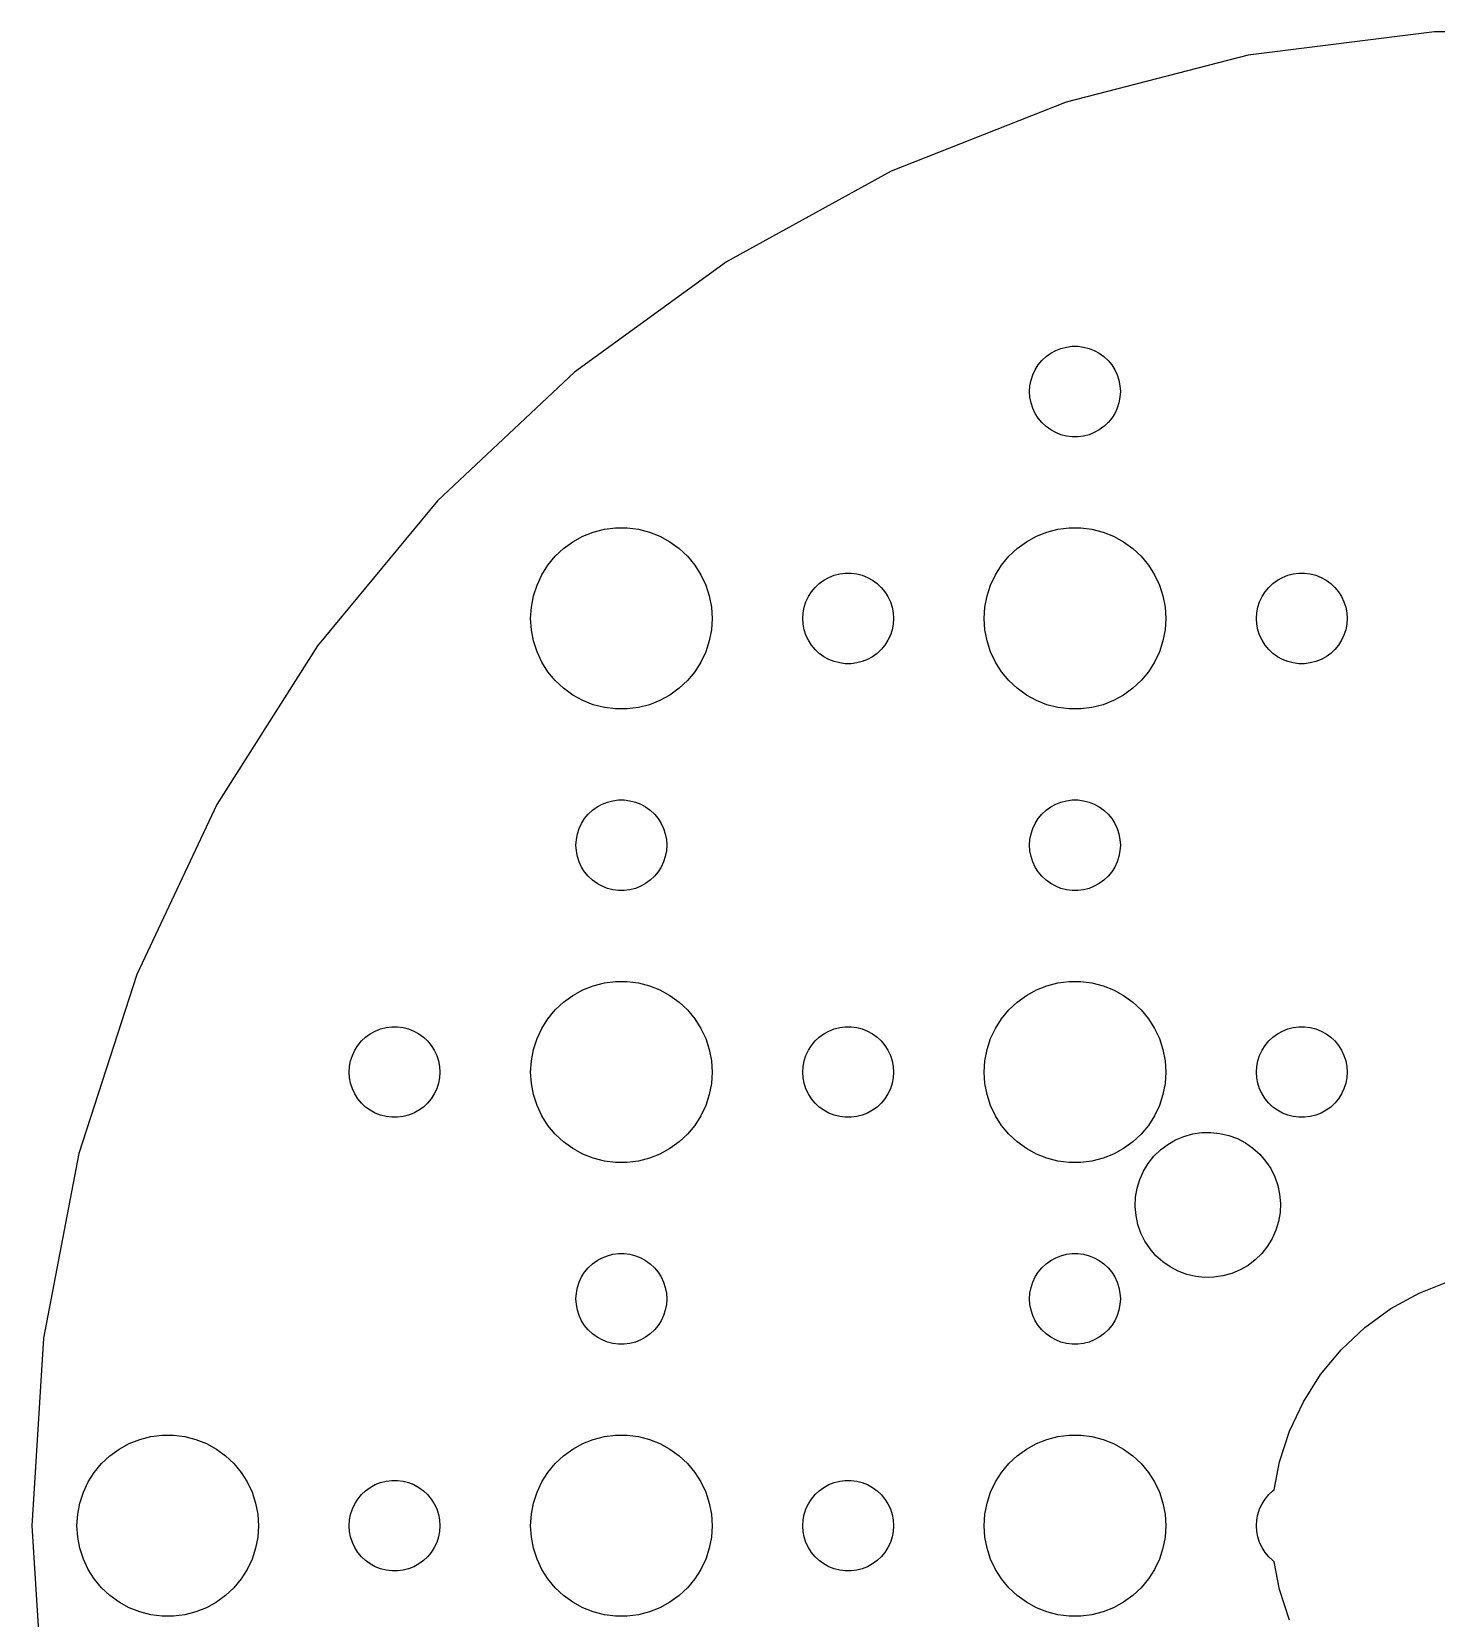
# Model space of a CAD drawing. Header units: metres. Extents: x -52 to 52, y -49 to 489.
# Drawn here: x -49.5 to -3.1, y 436.9 to 489.4 of the extents above; entities that cross this region are included whole.
import ezdxf

# ---------------------------------------------------------------- set-up
doc = ezdxf.new("R2010")
doc.units = ezdxf.units.M

msp = doc.modelspace()

# ---------------------------------------------------------------- linework, layer by layer
for p, q in [((-3.10791, 489.399), (-9.27475, 488.62)), ((3.10791, 489.399), (-3.10791, 489.399)), ((-9.27475, 488.62), (-15.2953, 487.074)), ((-15.2953, 487.074), (-21.0747, 484.786)), ((-21.0747, 484.786), (-26.5217, 481.791)), ((-26.5217, 481.791), (-31.5504, 478.138)), ((-15.4635, 478.927), (-15.2811, 478.973)), ((-15.2811, 478.973), (-15.0942, 478.997)), ((-15.0942, 478.997), (-14.9058, 478.997)), ((-14.9058, 478.997), (-14.7189, 478.973)), ((-14.7189, 478.973), (-14.5365, 478.927)), ((-16.2135, 478.382), (-16.0934, 478.527)), ((-16.0934, 478.527), (-15.9561, 478.656)), ((-15.9561, 478.656), (-15.8037, 478.766)), ((-15.8037, 478.766), (-15.6387, 478.857)), ((-15.6387, 478.857), (-15.4635, 478.927)), ((-14.5365, 478.927), (-14.3613, 478.857)), ((-14.3613, 478.857), (-14.1963, 478.766)), ((-14.1963, 478.766), (-14.0439, 478.656)), ((-14.0439, 478.656), (-13.9065, 478.527)), ((-13.9065, 478.527), (-13.7865, 478.382)), ((-31.5504, 478.138), (-36.0816, 473.883)), ((-16.4529, 477.873), (-16.3947, 478.052)), ((-16.3947, 478.052), (-16.3145, 478.223)), ((-16.3145, 478.223), (-16.2135, 478.382)), ((-13.7865, 478.382), (-13.6855, 478.223)), ((-13.6855, 478.223), (-13.6053, 478.052)), ((-13.6053, 478.052), (-13.5471, 477.873)), ((-16.5, 477.5), (-16.4882, 477.688)), ((-16.4882, 477.312), (-16.5, 477.5)), ((-16.4882, 477.688), (-16.4529, 477.873)), ((-13.5471, 477.873), (-13.5118, 477.688)), ((-13.5118, 477.688), (-13.5, 477.5)), ((-13.5, 477.5), (-13.5118, 477.312)), ((-16.4529, 477.127), (-16.4882, 477.312)), ((-16.3947, 476.948), (-16.4529, 477.127)), ((-16.3145, 476.777), (-16.3947, 476.948)), ((-13.6053, 476.948), (-13.6855, 476.777)), ((-13.5471, 477.127), (-13.6053, 476.948)), ((-13.5118, 477.312), (-13.5471, 477.127)), ((-16.2135, 476.618), (-16.3145, 476.777)), ((-16.0934, 476.473), (-16.2135, 476.618)), ((-15.9561, 476.344), (-16.0934, 476.473)), ((-15.8037, 476.234), (-15.9561, 476.344)), ((-14.0439, 476.344), (-14.1963, 476.234)), ((-13.9065, 476.473), (-14.0439, 476.344)), ((-13.7865, 476.618), (-13.9065, 476.473)), ((-13.6855, 476.777), (-13.7865, 476.618)), ((-15.6387, 476.143), (-15.8037, 476.234)), ((-15.4635, 476.073), (-15.6387, 476.143)), ((-15.2811, 476.027), (-15.4635, 476.073)), ((-15.0942, 476.003), (-15.2811, 476.027)), ((-14.9058, 476.003), (-15.0942, 476.003)), ((-14.7189, 476.027), (-14.9058, 476.003)), ((-14.5365, 476.073), (-14.7189, 476.027)), ((-14.3613, 476.143), (-14.5365, 476.073)), ((-14.1963, 476.234), (-14.3613, 476.143)), ((-36.0816, 473.883), (-40.0437, 469.093)), ((-31.6075, 472.533), (-31.2773, 472.714)), ((-31.2773, 472.714), (-30.927, 472.853)), ((-30.927, 472.853), (-30.5621, 472.947)), ((-30.5621, 472.947), (-30.1884, 472.994)), ((-30.1884, 472.994), (-29.8116, 472.994)), ((-29.8116, 472.994), (-29.4379, 472.947)), ((-29.4379, 472.947), (-29.0729, 472.853)), ((-29.0729, 472.853), (-28.7227, 472.714)), ((-28.7227, 472.714), (-28.3925, 472.533)), ((-16.6075, 472.533), (-16.2773, 472.714)), ((-16.2773, 472.714), (-15.927, 472.853)), ((-15.927, 472.853), (-15.5621, 472.947)), ((-15.5621, 472.947), (-15.1884, 472.994)), ((-15.1884, 472.994), (-14.8116, 472.994)), ((-14.8116, 472.994), (-14.4379, 472.947)), ((-14.4379, 472.947), (-14.0729, 472.853)), ((-14.0729, 472.853), (-13.7227, 472.714)), ((-13.7227, 472.714), (-13.3925, 472.533)), ((-32.1869, 472.054), (-31.9123, 472.312)), ((-31.9123, 472.312), (-31.6075, 472.533)), ((-28.3925, 472.533), (-28.0877, 472.312)), ((-28.0877, 472.312), (-27.8131, 472.054)), ((-17.1869, 472.054), (-16.9123, 472.312)), ((-16.9123, 472.312), (-16.6075, 472.533)), ((-13.3925, 472.533), (-13.0877, 472.312)), ((-13.0877, 472.312), (-12.8131, 472.054)), ((-32.6289, 471.445), (-32.427, 471.763)), ((-32.427, 471.763), (-32.1869, 472.054)), ((-27.8131, 472.054), (-27.5729, 471.763)), ((-27.5729, 471.763), (-27.3711, 471.445)), ((-17.6289, 471.445), (-17.427, 471.763)), ((-17.427, 471.763), (-17.1869, 472.054)), ((-12.8131, 472.054), (-12.5729, 471.763)), ((-12.5729, 471.763), (-12.3711, 471.445)), ((-32.9057, 470.746), (-32.7893, 471.104)), ((-32.7893, 471.104), (-32.6289, 471.445)), ((-27.3711, 471.445), (-27.2107, 471.104)), ((-27.2107, 471.104), (-27.0942, 470.746)), ((-23.5934, 471.027), (-23.4561, 471.156)), ((-23.4561, 471.156), (-23.3037, 471.266)), ((-23.3037, 471.266), (-23.1387, 471.357)), ((-23.1387, 471.357), (-22.9635, 471.427)), ((-22.9635, 471.427), (-22.7811, 471.473)), ((-22.7811, 471.473), (-22.5942, 471.497)), ((-22.5942, 471.497), (-22.4058, 471.497)), ((-22.4058, 471.497), (-22.2189, 471.473)), ((-22.2189, 471.473), (-22.0365, 471.427)), ((-22.0365, 471.427), (-21.8613, 471.357)), ((-21.8613, 471.357), (-21.6963, 471.266)), ((-21.6963, 471.266), (-21.5439, 471.156)), ((-21.5439, 471.156), (-21.4065, 471.027)), ((-17.9057, 470.746), (-17.7893, 471.104)), ((-17.7893, 471.104), (-17.6289, 471.445)), ((-12.3711, 471.445), (-12.2107, 471.104)), ((-12.2107, 471.104), (-12.0942, 470.746)), ((-8.59344, 471.027), (-8.45613, 471.156)), ((-8.45613, 471.156), (-8.30373, 471.266)), ((-8.30373, 471.266), (-8.13866, 471.357)), ((-8.13866, 471.357), (-7.96352, 471.427)), ((-7.96352, 471.427), (-7.78107, 471.473)), ((-7.78107, 471.473), (-7.59418, 471.497)), ((-7.59418, 471.497), (-7.40581, 471.497)), ((-7.40581, 471.497), (-7.21892, 471.473)), ((-7.21892, 471.473), (-7.03647, 471.427)), ((-7.03647, 471.427), (-6.86133, 471.357)), ((-6.86133, 471.357), (-6.69626, 471.266)), ((-6.69626, 471.266), (-6.54385, 471.156)), ((-6.54385, 471.156), (-6.40654, 471.027)), ((-32.9763, 470.376), (-32.9057, 470.746)), ((-27.0942, 470.746), (-27.0237, 470.376)), ((-23.8947, 470.552), (-23.8145, 470.723)), ((-23.8145, 470.723), (-23.7135, 470.882)), ((-23.7135, 470.882), (-23.5934, 471.027)), ((-21.4065, 471.027), (-21.2865, 470.882)), ((-21.2865, 470.882), (-21.1855, 470.723)), ((-21.1855, 470.723), (-21.1053, 470.552)), ((-17.9763, 470.376), (-17.9057, 470.746)), ((-12.0942, 470.746), (-12.0237, 470.376)), ((-8.89465, 470.552), (-8.81445, 470.723)), ((-8.81445, 470.723), (-8.71352, 470.882)), ((-8.71352, 470.882), (-8.59344, 471.027)), ((-6.40654, 471.027), (-6.28647, 470.882)), ((-6.28647, 470.882), (-6.18553, 470.723)), ((-6.18553, 470.723), (-6.10533, 470.552)), ((-33, 470), (-32.9763, 470.376)), ((-27.0237, 470.376), (-27, 470)), ((-24, 470), (-23.9882, 470.188)), ((-23.9882, 470.188), (-23.9529, 470.373)), ((-23.9529, 470.373), (-23.8947, 470.552)), ((-21.1053, 470.552), (-21.0471, 470.373)), ((-21.0471, 470.373), (-21.0118, 470.188)), ((-21.0118, 470.188), (-21, 470)), ((-18, 470), (-17.9763, 470.376)), ((-12.0237, 470.376), (-12, 470)), ((-9, 470), (-8.98816, 470.188)), ((-8.98816, 470.188), (-8.95287, 470.373)), ((-8.95287, 470.373), (-8.89465, 470.552)), ((-6.10533, 470.552), (-6.04712, 470.373)), ((-6.04712, 470.373), (-6.01183, 470.188)), ((-6.01183, 470.188), (-6, 470)), ((-32.9763, 469.624), (-33, 470)), ((-32.9057, 469.254), (-32.9763, 469.624)), ((-27.0237, 469.624), (-27.0942, 469.254)), ((-27, 470), (-27.0237, 469.624)), ((-23.9882, 469.812), (-24, 470)), ((-23.9529, 469.627), (-23.9882, 469.812)), ((-23.8947, 469.448), (-23.9529, 469.627)), ((-21.0471, 469.627), (-21.1053, 469.448)), ((-21.0118, 469.812), (-21.0471, 469.627)), ((-21, 470), (-21.0118, 469.812)), ((-17.9763, 469.624), (-18, 470)), ((-17.9057, 469.254), (-17.9763, 469.624)), ((-12.0237, 469.624), (-12.0942, 469.254)), ((-12, 470), (-12.0237, 469.624)), ((-8.98816, 469.812), (-9, 470)), ((-8.95287, 469.627), (-8.98816, 469.812)), ((-8.89465, 469.448), (-8.95287, 469.627)), ((-6.04712, 469.627), (-6.10533, 469.448)), ((-6.01183, 469.812), (-6.04712, 469.627)), ((-6, 470), (-6.01183, 469.812)), ((-40.0437, 469.093), (-43.3743, 463.845)), ((-32.7893, 468.896), (-32.9057, 469.254)), ((-27.0942, 469.254), (-27.2107, 468.896)), ((-23.8145, 469.277), (-23.8947, 469.448)), ((-23.7135, 469.118), (-23.8145, 469.277)), ((-23.5934, 468.973), (-23.7135, 469.118)), ((-21.2865, 469.118), (-21.4065, 468.973)), ((-21.1855, 469.277), (-21.2865, 469.118)), ((-21.1053, 469.448), (-21.1855, 469.277)), ((-17.7893, 468.896), (-17.9057, 469.254)), ((-12.0942, 469.254), (-12.2107, 468.896)), ((-8.81445, 469.277), (-8.89465, 469.448)), ((-8.71352, 469.118), (-8.81445, 469.277)), ((-8.59344, 468.973), (-8.71352, 469.118)), ((-6.28647, 469.118), (-6.40654, 468.973)), ((-6.18553, 469.277), (-6.28647, 469.118)), ((-6.10533, 469.448), (-6.18553, 469.277)), ((-32.6289, 468.555), (-32.7893, 468.896)), ((-32.427, 468.237), (-32.6289, 468.555)), ((-27.3711, 468.555), (-27.5729, 468.237)), ((-27.2107, 468.896), (-27.3711, 468.555)), ((-23.4561, 468.844), (-23.5934, 468.973)), ((-23.3037, 468.734), (-23.4561, 468.844)), ((-23.1387, 468.643), (-23.3037, 468.734)), ((-22.9635, 468.573), (-23.1387, 468.643)), ((-22.7811, 468.527), (-22.9635, 468.573)), ((-22.5942, 468.503), (-22.7811, 468.527)), ((-22.4058, 468.503), (-22.5942, 468.503)), ((-22.2189, 468.527), (-22.4058, 468.503)), ((-22.0365, 468.573), (-22.2189, 468.527)), ((-21.8613, 468.643), (-22.0365, 468.573)), ((-21.6963, 468.734), (-21.8613, 468.643)), ((-21.5439, 468.844), (-21.6963, 468.734)), ((-21.4065, 468.973), (-21.5439, 468.844)), ((-17.6289, 468.555), (-17.7893, 468.896)), ((-17.427, 468.237), (-17.6289, 468.555)), ((-12.3711, 468.555), (-12.5729, 468.237)), ((-12.2107, 468.896), (-12.3711, 468.555)), ((-8.45613, 468.844), (-8.59344, 468.973)), ((-8.30373, 468.734), (-8.45613, 468.844)), ((-8.13866, 468.643), (-8.30373, 468.734)), ((-7.96352, 468.573), (-8.13866, 468.643)), ((-7.78107, 468.527), (-7.96352, 468.573)), ((-7.59418, 468.503), (-7.78107, 468.527)), ((-7.40581, 468.503), (-7.59418, 468.503)), ((-7.21892, 468.527), (-7.40581, 468.503)), ((-7.03647, 468.573), (-7.21892, 468.527)), ((-6.86133, 468.643), (-7.03647, 468.573)), ((-6.69626, 468.734), (-6.86133, 468.643)), ((-6.54385, 468.844), (-6.69626, 468.734)), ((-6.40654, 468.973), (-6.54385, 468.844)), ((-32.1869, 467.946), (-32.427, 468.237)), ((-27.5729, 468.237), (-27.8131, 467.946)), ((-17.1869, 467.946), (-17.427, 468.237)), ((-12.5729, 468.237), (-12.8131, 467.946)), ((-31.9123, 467.688), (-32.1869, 467.946)), ((-31.6075, 467.467), (-31.9123, 467.688)), ((-31.2773, 467.286), (-31.6075, 467.467)), ((-28.3925, 467.467), (-28.7227, 467.286)), ((-28.0877, 467.688), (-28.3925, 467.467)), ((-27.8131, 467.946), (-28.0877, 467.688)), ((-16.9123, 467.688), (-17.1869, 467.946)), ((-16.6075, 467.467), (-16.9123, 467.688)), ((-16.2773, 467.286), (-16.6075, 467.467)), ((-13.3925, 467.467), (-13.7227, 467.286)), ((-13.0877, 467.688), (-13.3925, 467.467)), ((-12.8131, 467.946), (-13.0877, 467.688)), ((-30.927, 467.147), (-31.2773, 467.286)), ((-30.5621, 467.053), (-30.927, 467.147)), ((-30.1884, 467.006), (-30.5621, 467.053)), ((-29.8116, 467.006), (-30.1884, 467.006)), ((-29.4379, 467.053), (-29.8116, 467.006)), ((-29.0729, 467.147), (-29.4379, 467.053)), ((-28.7227, 467.286), (-29.0729, 467.147)), ((-15.927, 467.147), (-16.2773, 467.286)), ((-15.5621, 467.053), (-15.927, 467.147)), ((-15.1884, 467.006), (-15.5621, 467.053)), ((-14.8116, 467.006), (-15.1884, 467.006)), ((-14.4379, 467.053), (-14.8116, 467.006)), ((-14.0729, 467.147), (-14.4379, 467.053)), ((-13.7227, 467.286), (-14.0729, 467.147)), ((-43.3743, 463.845), (-46.0209, 458.221)), ((-30.9561, 463.656), (-30.8037, 463.766)), ((-30.8037, 463.766), (-30.6387, 463.857)), ((-30.6387, 463.857), (-30.4635, 463.927)), ((-30.4635, 463.927), (-30.2811, 463.973)), ((-30.2811, 463.973), (-30.0942, 463.997)), ((-30.0942, 463.997), (-29.9058, 463.997)), ((-29.9058, 463.997), (-29.7189, 463.973)), ((-29.7189, 463.973), (-29.5365, 463.927)), ((-29.5365, 463.927), (-29.3613, 463.857)), ((-29.3613, 463.857), (-29.1963, 463.766)), ((-29.1963, 463.766), (-29.0439, 463.656)), ((-15.9561, 463.656), (-15.8037, 463.766)), ((-15.8037, 463.766), (-15.6387, 463.857)), ((-15.6387, 463.857), (-15.4635, 463.927)), ((-15.4635, 463.927), (-15.2811, 463.973)), ((-15.2811, 463.973), (-15.0942, 463.997)), ((-15.0942, 463.997), (-14.9058, 463.997)), ((-14.9058, 463.997), (-14.7189, 463.973)), ((-14.7189, 463.973), (-14.5365, 463.927)), ((-14.5365, 463.927), (-14.3613, 463.857)), ((-14.3613, 463.857), (-14.1963, 463.766)), ((-14.1963, 463.766), (-14.0439, 463.656)), ((-31.3145, 463.223), (-31.2135, 463.382)), ((-31.2135, 463.382), (-31.0934, 463.527)), ((-31.0934, 463.527), (-30.9561, 463.656)), ((-29.0439, 463.656), (-28.9065, 463.527)), ((-28.9065, 463.527), (-28.7865, 463.382)), ((-28.7865, 463.382), (-28.6855, 463.223)), ((-16.3145, 463.223), (-16.2135, 463.382)), ((-16.2135, 463.382), (-16.0934, 463.527)), ((-16.0934, 463.527), (-15.9561, 463.656)), ((-14.0439, 463.656), (-13.9065, 463.527)), ((-13.9065, 463.527), (-13.7865, 463.382)), ((-13.7865, 463.382), (-13.6855, 463.223)), ((-31.4882, 462.688), (-31.4529, 462.873)), ((-31.4529, 462.873), (-31.3947, 463.052)), ((-31.3947, 463.052), (-31.3145, 463.223)), ((-28.6855, 463.223), (-28.6053, 463.052)), ((-28.6053, 463.052), (-28.5471, 462.873)), ((-28.5471, 462.873), (-28.5118, 462.688)), ((-16.4882, 462.688), (-16.4529, 462.873)), ((-16.4529, 462.873), (-16.3947, 463.052)), ((-16.3947, 463.052), (-16.3145, 463.223)), ((-13.6855, 463.223), (-13.6053, 463.052)), ((-13.6053, 463.052), (-13.5471, 462.873)), ((-13.5471, 462.873), (-13.5118, 462.688)), ((-31.5, 462.5), (-31.4882, 462.688)), ((-31.4882, 462.312), (-31.5, 462.5)), ((-31.4529, 462.127), (-31.4882, 462.312)), ((-28.5118, 462.312), (-28.5471, 462.127)), ((-28.5118, 462.688), (-28.5, 462.5)), ((-28.5, 462.5), (-28.5118, 462.312)), ((-16.5, 462.5), (-16.4882, 462.688)), ((-16.4882, 462.312), (-16.5, 462.5)), ((-16.4529, 462.127), (-16.4882, 462.312)), ((-13.5118, 462.312), (-13.5471, 462.127)), ((-13.5118, 462.688), (-13.5, 462.5)), ((-13.5, 462.5), (-13.5118, 462.312)), ((-31.3947, 461.948), (-31.4529, 462.127)), ((-31.3145, 461.777), (-31.3947, 461.948)), ((-31.2135, 461.618), (-31.3145, 461.777)), ((-28.6855, 461.777), (-28.7865, 461.618)), ((-28.6053, 461.948), (-28.6855, 461.777)), ((-28.5471, 462.127), (-28.6053, 461.948)), ((-16.3947, 461.948), (-16.4529, 462.127)), ((-16.3145, 461.777), (-16.3947, 461.948)), ((-16.2135, 461.618), (-16.3145, 461.777)), ((-13.6855, 461.777), (-13.7865, 461.618)), ((-13.6053, 461.948), (-13.6855, 461.777)), ((-13.5471, 462.127), (-13.6053, 461.948)), ((-31.0934, 461.473), (-31.2135, 461.618)), ((-30.9561, 461.344), (-31.0934, 461.473)), ((-30.8037, 461.234), (-30.9561, 461.344)), ((-30.6387, 461.143), (-30.8037, 461.234)), ((-30.4635, 461.073), (-30.6387, 461.143)), ((-29.3613, 461.143), (-29.5365, 461.073)), ((-29.1963, 461.234), (-29.3613, 461.143)), ((-29.0439, 461.344), (-29.1963, 461.234)), ((-28.9065, 461.473), (-29.0439, 461.344)), ((-28.7865, 461.618), (-28.9065, 461.473)), ((-16.0934, 461.473), (-16.2135, 461.618)), ((-15.9561, 461.344), (-16.0934, 461.473)), ((-15.8037, 461.234), (-15.9561, 461.344)), ((-15.6387, 461.143), (-15.8037, 461.234)), ((-15.4635, 461.073), (-15.6387, 461.143)), ((-14.3613, 461.143), (-14.5365, 461.073)), ((-14.1963, 461.234), (-14.3613, 461.143)), ((-14.0439, 461.344), (-14.1963, 461.234)), ((-13.9065, 461.473), (-14.0439, 461.344)), ((-13.7865, 461.618), (-13.9065, 461.473)), ((-30.2811, 461.027), (-30.4635, 461.073)), ((-30.0942, 461.003), (-30.2811, 461.027)), ((-29.9058, 461.003), (-30.0942, 461.003)), ((-29.7189, 461.027), (-29.9058, 461.003)), ((-29.5365, 461.073), (-29.7189, 461.027)), ((-15.2811, 461.027), (-15.4635, 461.073)), ((-15.0942, 461.003), (-15.2811, 461.027)), ((-14.9058, 461.003), (-15.0942, 461.003)), ((-14.7189, 461.027), (-14.9058, 461.003)), ((-14.5365, 461.073), (-14.7189, 461.027)), ((-46.0209, 458.221), (-47.9417, 452.309)), ((-30.5621, 457.947), (-30.1884, 457.994)), ((-30.1884, 457.994), (-29.8116, 457.994)), ((-29.8116, 457.994), (-29.4379, 457.947)), ((-15.5621, 457.947), (-15.1884, 457.994)), ((-15.1884, 457.994), (-14.8116, 457.994)), ((-14.8116, 457.994), (-14.4379, 457.947)), ((-31.9123, 457.312), (-31.6075, 457.533)), ((-31.6075, 457.533), (-31.2773, 457.714)), ((-31.2773, 457.714), (-30.927, 457.853)), ((-30.927, 457.853), (-30.5621, 457.947)), ((-29.4379, 457.947), (-29.0729, 457.853)), ((-29.0729, 457.853), (-28.7227, 457.714)), ((-28.7227, 457.714), (-28.3925, 457.533)), ((-28.3925, 457.533), (-28.0877, 457.312)), ((-16.9123, 457.312), (-16.6075, 457.533)), ((-16.6075, 457.533), (-16.2773, 457.714)), ((-16.2773, 457.714), (-15.927, 457.853)), ((-15.927, 457.853), (-15.5621, 457.947)), ((-14.4379, 457.947), (-14.0729, 457.853)), ((-14.0729, 457.853), (-13.7227, 457.714)), ((-13.7227, 457.714), (-13.3925, 457.533)), ((-13.3925, 457.533), (-13.0877, 457.312)), ((-32.427, 456.763), (-32.1869, 457.054)), ((-32.1869, 457.054), (-31.9123, 457.312)), ((-28.0877, 457.312), (-27.8131, 457.054)), ((-27.8131, 457.054), (-27.5729, 456.763)), ((-17.427, 456.763), (-17.1869, 457.054)), ((-17.1869, 457.054), (-16.9123, 457.312)), ((-13.0877, 457.312), (-12.8131, 457.054)), ((-12.8131, 457.054), (-12.5729, 456.763)), ((-38.1387, 456.357), (-37.9635, 456.427)), ((-37.9635, 456.427), (-37.7811, 456.473)), ((-37.7811, 456.473), (-37.5942, 456.497)), ((-37.5942, 456.497), (-37.4058, 456.497)), ((-37.4058, 456.497), (-37.2189, 456.473)), ((-37.2189, 456.473), (-37.0365, 456.427)), ((-37.0365, 456.427), (-36.8613, 456.357)), ((-32.7893, 456.104), (-32.6289, 456.445)), ((-32.6289, 456.445), (-32.427, 456.763)), ((-27.5729, 456.763), (-27.3711, 456.445)), ((-27.3711, 456.445), (-27.2107, 456.104)), ((-23.1387, 456.357), (-22.9635, 456.427)), ((-22.9635, 456.427), (-22.7811, 456.473)), ((-22.7811, 456.473), (-22.5942, 456.497)), ((-22.5942, 456.497), (-22.4058, 456.497)), ((-22.4058, 456.497), (-22.2189, 456.473)), ((-22.2189, 456.473), (-22.0365, 456.427)), ((-22.0365, 456.427), (-21.8613, 456.357)), ((-17.7893, 456.104), (-17.6289, 456.445)), ((-17.6289, 456.445), (-17.427, 456.763)), ((-12.5729, 456.763), (-12.3711, 456.445)), ((-12.3711, 456.445), (-12.2107, 456.104)), ((-8.13866, 456.357), (-7.96352, 456.427)), ((-7.96352, 456.427), (-7.78107, 456.473)), ((-7.78107, 456.473), (-7.59418, 456.497)), ((-7.59418, 456.497), (-7.40581, 456.497)), ((-7.40581, 456.497), (-7.21892, 456.473)), ((-7.21892, 456.473), (-7.03647, 456.427)), ((-7.03647, 456.427), (-6.86133, 456.357)), ((-38.8145, 455.723), (-38.7135, 455.882)), ((-38.7135, 455.882), (-38.5934, 456.027)), ((-38.5934, 456.027), (-38.4561, 456.156)), ((-38.4561, 456.156), (-38.3037, 456.266)), ((-38.3037, 456.266), (-38.1387, 456.357)), ((-36.8613, 456.357), (-36.6963, 456.266)), ((-36.6963, 456.266), (-36.5439, 456.156)), ((-36.5439, 456.156), (-36.4065, 456.027)), ((-36.4065, 456.027), (-36.2865, 455.882)), ((-36.2865, 455.882), (-36.1855, 455.723)), ((-32.9057, 455.746), (-32.7893, 456.104)), ((-27.2107, 456.104), (-27.0942, 455.746)), ((-23.8145, 455.723), (-23.7135, 455.882)), ((-23.7135, 455.882), (-23.5934, 456.027)), ((-23.5934, 456.027), (-23.4561, 456.156)), ((-23.4561, 456.156), (-23.3037, 456.266)), ((-23.3037, 456.266), (-23.1387, 456.357)), ((-21.8613, 456.357), (-21.6963, 456.266)), ((-21.6963, 456.266), (-21.5439, 456.156)), ((-21.5439, 456.156), (-21.4065, 456.027)), ((-21.4065, 456.027), (-21.2865, 455.882)), ((-21.2865, 455.882), (-21.1855, 455.723)), ((-17.9057, 455.746), (-17.7893, 456.104)), ((-12.2107, 456.104), (-12.0942, 455.746)), ((-8.81445, 455.723), (-8.71352, 455.882)), ((-8.71352, 455.882), (-8.59344, 456.027)), ((-8.59344, 456.027), (-8.45613, 456.156)), ((-8.45613, 456.156), (-8.30373, 456.266)), ((-8.30373, 456.266), (-8.13866, 456.357)), ((-6.86133, 456.357), (-6.69626, 456.266)), ((-6.69626, 456.266), (-6.54385, 456.156)), ((-6.54385, 456.156), (-6.40654, 456.027)), ((-6.40654, 456.027), (-6.28647, 455.882)), ((-6.28647, 455.882), (-6.18553, 455.723)), ((-38.9882, 455.188), (-38.9529, 455.373)), ((-38.9529, 455.373), (-38.8947, 455.552)), ((-38.8947, 455.552), (-38.8145, 455.723)), ((-36.1855, 455.723), (-36.1053, 455.552)), ((-36.1053, 455.552), (-36.0471, 455.373)), ((-36.0471, 455.373), (-36.0118, 455.188)), ((-33, 455), (-32.9763, 455.376)), ((-32.9763, 455.376), (-32.9057, 455.746)), ((-27.0942, 455.746), (-27.0237, 455.376)), ((-27.0237, 455.376), (-27, 455)), ((-23.9882, 455.188), (-23.9529, 455.373)), ((-23.9529, 455.373), (-23.8947, 455.552)), ((-23.8947, 455.552), (-23.8145, 455.723)), ((-21.1855, 455.723), (-21.1053, 455.552)), ((-21.1053, 455.552), (-21.0471, 455.373)), ((-21.0471, 455.373), (-21.0118, 455.188)), ((-18, 455), (-17.9763, 455.376)), ((-17.9763, 455.376), (-17.9057, 455.746)), ((-12.0942, 455.746), (-12.0237, 455.376)), ((-12.0237, 455.376), (-12, 455)), ((-8.98816, 455.188), (-8.95287, 455.373)), ((-8.95287, 455.373), (-8.89465, 455.552)), ((-8.89465, 455.552), (-8.81445, 455.723)), ((-6.18553, 455.723), (-6.10533, 455.552)), ((-6.10533, 455.552), (-6.04712, 455.373)), ((-6.04712, 455.373), (-6.01183, 455.188)), ((-39, 455), (-38.9882, 455.188)), ((-38.9882, 454.812), (-39, 455)), ((-36.0118, 455.188), (-36, 455)), ((-36, 455), (-36.0118, 454.812)), ((-32.9763, 454.624), (-33, 455)), ((-27, 455), (-27.0237, 454.624)), ((-24, 455), (-23.9882, 455.188)), ((-23.9882, 454.812), (-24, 455)), ((-21.0118, 455.188), (-21, 455)), ((-21, 455), (-21.0118, 454.812)), ((-17.9763, 454.624), (-18, 455)), ((-12, 455), (-12.0237, 454.624)), ((-9, 455), (-8.98816, 455.188)), ((-8.98816, 454.812), (-9, 455)), ((-6.01183, 455.188), (-6, 455)), ((-6, 455), (-6.01183, 454.812)), ((-38.9529, 454.627), (-38.9882, 454.812)), ((-38.8947, 454.448), (-38.9529, 454.627)), ((-38.8145, 454.277), (-38.8947, 454.448)), ((-36.1053, 454.448), (-36.1855, 454.277)), ((-36.0471, 454.627), (-36.1053, 454.448)), ((-36.0118, 454.812), (-36.0471, 454.627)), ((-32.9057, 454.254), (-32.9763, 454.624)), ((-27.0237, 454.624), (-27.0942, 454.254)), ((-23.9529, 454.627), (-23.9882, 454.812)), ((-23.8947, 454.448), (-23.9529, 454.627)), ((-23.8145, 454.277), (-23.8947, 454.448)), ((-21.1053, 454.448), (-21.1855, 454.277)), ((-21.0471, 454.627), (-21.1053, 454.448)), ((-21.0118, 454.812), (-21.0471, 454.627)), ((-17.9057, 454.254), (-17.9763, 454.624)), ((-12.0237, 454.624), (-12.0942, 454.254)), ((-8.95287, 454.627), (-8.98816, 454.812)), ((-8.89465, 454.448), (-8.95287, 454.627)), ((-8.81445, 454.277), (-8.89465, 454.448)), ((-6.10533, 454.448), (-6.18553, 454.277)), ((-6.04712, 454.627), (-6.10533, 454.448)), ((-6.01183, 454.812), (-6.04712, 454.627)), ((-38.7135, 454.118), (-38.8145, 454.277)), ((-38.5934, 453.973), (-38.7135, 454.118)), ((-38.4561, 453.844), (-38.5934, 453.973)), ((-38.3037, 453.734), (-38.4561, 453.844)), ((-36.5439, 453.844), (-36.6963, 453.734)), ((-36.4065, 453.973), (-36.5439, 453.844)), ((-36.2865, 454.118), (-36.4065, 453.973)), ((-36.1855, 454.277), (-36.2865, 454.118)), ((-32.7893, 453.896), (-32.9057, 454.254)), ((-32.6289, 453.555), (-32.7893, 453.896)), ((-27.2107, 453.896), (-27.3711, 453.555)), ((-27.0942, 454.254), (-27.2107, 453.896)), ((-23.7135, 454.118), (-23.8145, 454.277)), ((-23.5934, 453.973), (-23.7135, 454.118)), ((-23.4561, 453.844), (-23.5934, 453.973)), ((-23.3037, 453.734), (-23.4561, 453.844)), ((-21.5439, 453.844), (-21.6963, 453.734)), ((-21.4065, 453.973), (-21.5439, 453.844)), ((-21.2865, 454.118), (-21.4065, 453.973)), ((-21.1855, 454.277), (-21.2865, 454.118)), ((-17.7893, 453.896), (-17.9057, 454.254)), ((-17.6289, 453.555), (-17.7893, 453.896)), ((-12.2107, 453.896), (-12.3711, 453.555)), ((-12.0942, 454.254), (-12.2107, 453.896)), ((-8.71352, 454.118), (-8.81445, 454.277)), ((-8.59344, 453.973), (-8.71352, 454.118)), ((-8.45613, 453.844), (-8.59344, 453.973)), ((-8.30373, 453.734), (-8.45613, 453.844)), ((-6.54385, 453.844), (-6.69626, 453.734)), ((-6.40654, 453.973), (-6.54385, 453.844)), ((-6.28647, 454.118), (-6.40654, 453.973)), ((-6.18553, 454.277), (-6.28647, 454.118)), ((-38.1387, 453.643), (-38.3037, 453.734)), ((-37.9635, 453.573), (-38.1387, 453.643)), ((-37.7811, 453.527), (-37.9635, 453.573)), ((-37.5942, 453.503), (-37.7811, 453.527)), ((-37.4058, 453.503), (-37.5942, 453.503)), ((-37.2189, 453.527), (-37.4058, 453.503)), ((-37.0365, 453.573), (-37.2189, 453.527)), ((-36.8613, 453.643), (-37.0365, 453.573)), ((-36.6963, 453.734), (-36.8613, 453.643)), ((-32.427, 453.237), (-32.6289, 453.555)), ((-27.3711, 453.555), (-27.5729, 453.237)), ((-23.1387, 453.643), (-23.3037, 453.734)), ((-22.9635, 453.573), (-23.1387, 453.643)), ((-22.7811, 453.527), (-22.9635, 453.573)), ((-22.5942, 453.503), (-22.7811, 453.527)), ((-22.4058, 453.503), (-22.5942, 453.503)), ((-22.2189, 453.527), (-22.4058, 453.503)), ((-22.0365, 453.573), (-22.2189, 453.527)), ((-21.8613, 453.643), (-22.0365, 453.573)), ((-21.6963, 453.734), (-21.8613, 453.643)), ((-17.427, 453.237), (-17.6289, 453.555)), ((-12.3711, 453.555), (-12.5729, 453.237)), ((-8.13866, 453.643), (-8.30373, 453.734)), ((-7.96352, 453.573), (-8.13866, 453.643)), ((-7.78107, 453.527), (-7.96352, 453.573)), ((-7.59418, 453.503), (-7.78107, 453.527)), ((-7.40581, 453.503), (-7.59418, 453.503)), ((-7.21892, 453.527), (-7.40581, 453.503)), ((-7.03647, 453.573), (-7.21892, 453.527)), ((-6.86133, 453.643), (-7.03647, 453.573)), ((-6.69626, 453.734), (-6.86133, 453.643)), ((-32.1869, 452.946), (-32.427, 453.237)), ((-31.9123, 452.688), (-32.1869, 452.946)), ((-27.8131, 452.946), (-28.0877, 452.688)), ((-27.5729, 453.237), (-27.8131, 452.946)), ((-17.1869, 452.946), (-17.427, 453.237)), ((-16.9123, 452.688), (-17.1869, 452.946)), ((-12.8131, 452.946), (-13.0877, 452.688)), ((-12.5729, 453.237), (-12.8131, 452.946)), ((-11.9351, 452.606), (-11.6741, 452.757)), ((-11.6741, 452.757), (-11.3963, 452.873)), ((-11.3963, 452.873), (-11.106, 452.955)), ((-11.106, 452.955), (-10.8078, 452.999)), ((-10.8078, 452.999), (-10.5065, 453.005)), ((-10.5065, 453.005), (-10.2067, 452.973)), ((-10.2067, 452.973), (-9.91331, 452.905)), ((-9.91331, 452.905), (-9.63083, 452.799)), ((-9.63083, 452.799), (-9.36372, 452.66)), ((-47.9417, 452.309), (-49.1064, 446.204)), ((-31.6075, 452.467), (-31.9123, 452.688)), ((-31.2773, 452.286), (-31.6075, 452.467)), ((-30.927, 452.147), (-31.2773, 452.286)), ((-28.7227, 452.286), (-29.0729, 452.147)), ((-28.3925, 452.467), (-28.7227, 452.286)), ((-28.0877, 452.688), (-28.3925, 452.467)), ((-16.6075, 452.467), (-16.9123, 452.688)), ((-16.2773, 452.286), (-16.6075, 452.467)), ((-15.927, 452.147), (-16.2773, 452.286)), ((-13.7227, 452.286), (-14.0729, 452.147)), ((-13.3925, 452.467), (-13.7227, 452.286)), ((-13.0877, 452.688), (-13.3925, 452.467)), ((-12.5777, 451.977), (-12.3905, 452.213)), ((-12.3905, 452.213), (-12.1752, 452.424)), ((-12.1752, 452.424), (-11.9351, 452.606)), ((-9.36372, 452.66), (-9.11624, 452.488)), ((-9.11624, 452.488), (-8.89226, 452.286)), ((-8.89226, 452.286), (-8.69533, 452.058)), ((-30.5621, 452.053), (-30.927, 452.147)), ((-30.1884, 452.006), (-30.5621, 452.053)), ((-29.8116, 452.006), (-30.1884, 452.006)), ((-29.4379, 452.053), (-29.8116, 452.006)), ((-29.0729, 452.147), (-29.4379, 452.053)), ((-15.5621, 452.053), (-15.927, 452.147)), ((-15.1884, 452.006), (-15.5621, 452.053)), ((-14.8116, 452.006), (-15.1884, 452.006)), ((-14.4379, 452.053), (-14.8116, 452.006)), ((-14.0729, 452.147), (-14.4379, 452.053)), ((-12.8565, 451.444), (-12.7339, 451.719)), ((-12.7339, 451.719), (-12.5777, 451.977)), ((-8.69533, 452.058), (-8.52853, 451.807)), ((-8.52853, 451.807), (-8.39452, 451.537)), ((-12.9436, 451.155), (-12.8565, 451.444)), ((-8.39452, 451.537), (-8.29539, 451.252)), ((-8.29539, 451.252), (-8.23274, 450.958)), ((-13.0065, 450.557), (-12.9939, 450.858)), ((-12.9939, 450.858), (-12.9436, 451.155)), ((-8.23274, 450.958), (-8.20752, 450.657)), ((-8.20752, 450.657), (-8.22014, 450.356)), ((-12.9812, 450.256), (-13.0065, 450.557)), ((-12.9186, 449.962), (-12.9812, 450.256)), ((-8.22014, 450.356), (-8.2704, 450.059)), ((-12.8195, 449.677), (-12.9186, 449.962)), ((-12.6855, 449.407), (-12.8195, 449.677)), ((-8.35751, 449.77), (-8.4801, 449.495)), ((-8.2704, 450.059), (-8.35751, 449.77)), ((-12.5187, 449.156), (-12.6855, 449.407)), ((-12.3217, 448.928), (-12.5187, 449.156)), ((-8.63623, 449.237), (-8.82344, 449.001)), ((-8.4801, 449.495), (-8.63623, 449.237)), ((-31.0934, 448.527), (-30.9561, 448.656)), ((-30.9561, 448.656), (-30.8037, 448.766)), ((-30.8037, 448.766), (-30.6387, 448.857)), ((-30.6387, 448.857), (-30.4635, 448.927)), ((-30.4635, 448.927), (-30.2811, 448.973)), ((-30.2811, 448.973), (-30.0942, 448.997)), ((-30.0942, 448.997), (-29.9058, 448.997)), ((-29.9058, 448.997), (-29.7189, 448.973)), ((-29.7189, 448.973), (-29.5365, 448.927)), ((-29.5365, 448.927), (-29.3613, 448.857)), ((-29.3613, 448.857), (-29.1963, 448.766)), ((-29.1963, 448.766), (-29.0439, 448.656)), ((-29.0439, 448.656), (-28.9065, 448.527)), ((-16.0934, 448.527), (-15.9561, 448.656)), ((-15.9561, 448.656), (-15.8037, 448.766)), ((-15.8037, 448.766), (-15.6387, 448.857)), ((-15.6387, 448.857), (-15.4635, 448.927)), ((-15.4635, 448.927), (-15.2811, 448.973)), ((-15.2811, 448.973), (-15.0942, 448.997)), ((-15.0942, 448.997), (-14.9058, 448.997)), ((-14.9058, 448.997), (-14.7189, 448.973)), ((-14.7189, 448.973), (-14.5365, 448.927)), ((-14.5365, 448.927), (-14.3613, 448.857)), ((-14.3613, 448.857), (-14.1963, 448.766)), ((-14.1963, 448.766), (-14.0439, 448.656)), ((-14.0439, 448.656), (-13.9065, 448.527)), ((-12.0977, 448.726), (-12.3217, 448.928)), ((-11.8503, 448.554), (-12.0977, 448.726)), ((-11.5832, 448.414), (-11.8503, 448.554)), ((-9.27885, 448.608), (-9.53987, 448.457)), ((-9.03879, 448.79), (-9.27885, 448.608)), ((-8.82344, 449.001), (-9.03879, 448.79)), ((-31.4529, 447.873), (-31.3947, 448.052)), ((-31.3947, 448.052), (-31.3145, 448.223)), ((-31.3145, 448.223), (-31.2135, 448.382)), ((-31.2135, 448.382), (-31.0934, 448.527)), ((-28.9065, 448.527), (-28.7865, 448.382)), ((-28.7865, 448.382), (-28.6855, 448.223)), ((-28.6855, 448.223), (-28.6053, 448.052)), ((-28.6053, 448.052), (-28.5471, 447.873)), ((-16.4529, 447.873), (-16.3947, 448.052)), ((-16.3947, 448.052), (-16.3145, 448.223)), ((-16.3145, 448.223), (-16.2135, 448.382)), ((-16.2135, 448.382), (-16.0934, 448.527)), ((-13.9065, 448.527), (-13.7865, 448.382)), ((-13.7865, 448.382), (-13.6855, 448.223)), ((-13.6855, 448.223), (-13.6053, 448.052)), ((-13.6053, 448.052), (-13.5471, 447.873)), ((-11.3007, 448.309), (-11.5832, 448.414)), ((-11.0072, 448.241), (-11.3007, 448.309)), ((-10.7075, 448.209), (-11.0072, 448.241)), ((-10.4062, 448.215), (-10.7075, 448.209)), ((-10.108, 448.259), (-10.4062, 448.215)), ((-9.81772, 448.34), (-10.108, 448.259)), ((-9.53987, 448.457), (-9.81772, 448.34)), ((-3.61911, 447.691), (-2.62663, 448.084)), ((-31.5, 447.5), (-31.4882, 447.688)), ((-31.4882, 447.312), (-31.5, 447.5)), ((-31.4882, 447.688), (-31.4529, 447.873)), ((-28.5471, 447.873), (-28.5118, 447.688)), ((-28.5118, 447.688), (-28.5, 447.5)), ((-28.5, 447.5), (-28.5118, 447.312)), ((-16.5, 447.5), (-16.4882, 447.688)), ((-16.4882, 447.312), (-16.5, 447.5)), ((-16.4882, 447.688), (-16.4529, 447.873)), ((-13.5471, 447.873), (-13.5118, 447.688)), ((-13.5118, 447.688), (-13.5, 447.5)), ((-13.5, 447.5), (-13.5118, 447.312)), ((-4.55452, 447.177), (-3.61911, 447.691)), ((-31.4529, 447.127), (-31.4882, 447.312)), ((-31.3947, 446.948), (-31.4529, 447.127)), ((-28.5471, 447.127), (-28.6053, 446.948)), ((-28.5118, 447.312), (-28.5471, 447.127)), ((-16.4529, 447.127), (-16.4882, 447.312)), ((-16.3947, 446.948), (-16.4529, 447.127)), ((-13.5471, 447.127), (-13.6053, 446.948)), ((-13.5118, 447.312), (-13.5471, 447.127)), ((-5.41809, 446.549), (-4.55452, 447.177)), ((-31.3145, 446.777), (-31.3947, 446.948)), ((-31.2135, 446.618), (-31.3145, 446.777)), ((-31.0934, 446.473), (-31.2135, 446.618)), ((-30.9561, 446.344), (-31.0934, 446.473)), ((-28.9065, 446.473), (-29.0439, 446.344)), ((-28.7865, 446.618), (-28.9065, 446.473)), ((-28.6855, 446.777), (-28.7865, 446.618)), ((-28.6053, 446.948), (-28.6855, 446.777)), ((-16.3145, 446.777), (-16.3947, 446.948)), ((-16.2135, 446.618), (-16.3145, 446.777)), ((-16.0934, 446.473), (-16.2135, 446.618)), ((-15.9561, 446.344), (-16.0934, 446.473)), ((-13.9065, 446.473), (-14.0439, 446.344)), ((-13.7865, 446.618), (-13.9065, 446.473)), ((-13.6855, 446.777), (-13.7865, 446.618)), ((-13.6053, 446.948), (-13.6855, 446.777)), ((-6.19623, 445.819), (-5.41809, 446.549)), ((-49.1064, 446.204), (-49.4967, 440)), ((-30.8037, 446.234), (-30.9561, 446.344)), ((-30.6387, 446.143), (-30.8037, 446.234)), ((-30.4635, 446.073), (-30.6387, 446.143)), ((-30.2811, 446.027), (-30.4635, 446.073)), ((-30.0942, 446.003), (-30.2811, 446.027)), ((-29.9058, 446.003), (-30.0942, 446.003)), ((-29.7189, 446.027), (-29.9058, 446.003)), ((-29.5365, 446.073), (-29.7189, 446.027)), ((-29.3613, 446.143), (-29.5365, 446.073)), ((-29.1963, 446.234), (-29.3613, 446.143)), ((-29.0439, 446.344), (-29.1963, 446.234)), ((-15.8037, 446.234), (-15.9561, 446.344)), ((-15.6387, 446.143), (-15.8037, 446.234)), ((-15.4635, 446.073), (-15.6387, 446.143)), ((-15.2811, 446.027), (-15.4635, 446.073)), ((-15.0942, 446.003), (-15.2811, 446.027)), ((-14.9058, 446.003), (-15.0942, 446.003)), ((-14.7189, 446.027), (-14.9058, 446.003)), ((-14.5365, 446.073), (-14.7189, 446.027)), ((-14.3613, 446.143), (-14.5365, 446.073)), ((-14.1963, 446.234), (-14.3613, 446.143)), ((-14.0439, 446.344), (-14.1963, 446.234)), ((-6.87663, 444.996), (-6.19623, 445.819)), ((-7.44859, 444.095), (-6.87663, 444.996)), ((-7.90309, 443.129), (-7.44859, 444.095)), ((-46.2773, 442.714), (-45.927, 442.853)), ((-45.927, 442.853), (-45.5621, 442.947)), ((-45.5621, 442.947), (-45.1884, 442.994)), ((-45.1884, 442.994), (-44.8116, 442.994)), ((-44.8116, 442.994), (-44.4379, 442.947)), ((-44.4379, 442.947), (-44.0729, 442.853)), ((-44.0729, 442.853), (-43.7227, 442.714)), ((-31.2773, 442.714), (-30.927, 442.853)), ((-30.927, 442.853), (-30.5621, 442.947)), ((-30.5621, 442.947), (-30.1884, 442.994)), ((-30.1884, 442.994), (-29.8116, 442.994)), ((-29.8116, 442.994), (-29.4379, 442.947)), ((-29.4379, 442.947), (-29.0729, 442.853)), ((-29.0729, 442.853), (-28.7227, 442.714)), ((-16.2773, 442.714), (-15.927, 442.853)), ((-15.927, 442.853), (-15.5621, 442.947)), ((-15.5621, 442.947), (-15.1884, 442.994)), ((-15.1884, 442.994), (-14.8116, 442.994)), ((-14.8116, 442.994), (-14.4379, 442.947)), ((-14.4379, 442.947), (-14.0729, 442.853)), ((-14.0729, 442.853), (-13.7227, 442.714)), ((-8.23296, 442.114), (-7.90309, 443.129)), ((-47.1869, 442.054), (-46.9123, 442.312)), ((-46.9123, 442.312), (-46.6075, 442.533)), ((-46.6075, 442.533), (-46.2773, 442.714)), ((-43.7227, 442.714), (-43.3925, 442.533)), ((-43.3925, 442.533), (-43.0877, 442.312)), ((-43.0877, 442.312), (-42.8131, 442.054)), ((-32.1869, 442.054), (-31.9123, 442.312)), ((-31.9123, 442.312), (-31.6075, 442.533)), ((-31.6075, 442.533), (-31.2773, 442.714)), ((-28.7227, 442.714), (-28.3925, 442.533)), ((-28.3925, 442.533), (-28.0877, 442.312)), ((-28.0877, 442.312), (-27.8131, 442.054)), ((-17.1869, 442.054), (-16.9123, 442.312)), ((-16.9123, 442.312), (-16.6075, 442.533)), ((-16.6075, 442.533), (-16.2773, 442.714)), ((-13.7227, 442.714), (-13.3925, 442.533)), ((-13.3925, 442.533), (-13.0877, 442.312)), ((-13.0877, 442.312), (-12.8131, 442.054)), ((-47.6289, 441.445), (-47.427, 441.763)), ((-47.427, 441.763), (-47.1869, 442.054)), ((-42.8131, 442.054), (-42.5729, 441.763)), ((-42.5729, 441.763), (-42.3711, 441.445)), ((-32.6289, 441.445), (-32.427, 441.763)), ((-32.427, 441.763), (-32.1869, 442.054)), ((-27.8131, 442.054), (-27.5729, 441.763)), ((-27.5729, 441.763), (-27.3711, 441.445)), ((-17.6289, 441.445), (-17.427, 441.763)), ((-17.427, 441.763), (-17.1869, 442.054)), ((-12.8131, 442.054), (-12.5729, 441.763)), ((-12.5729, 441.763), (-12.3711, 441.445)), ((-8.40921, 441.19), (-8.23296, 442.114)), ((-47.7893, 441.104), (-47.6289, 441.445)), ((-42.3711, 441.445), (-42.2107, 441.104)), ((-38.4561, 441.156), (-38.3037, 441.266)), ((-38.3037, 441.266), (-38.1387, 441.357)), ((-38.1387, 441.357), (-37.9635, 441.427)), ((-37.9635, 441.427), (-37.7811, 441.473)), ((-37.7811, 441.473), (-37.5942, 441.497)), ((-37.5942, 441.497), (-37.4058, 441.497)), ((-37.4058, 441.497), (-37.2189, 441.473)), ((-37.2189, 441.473), (-37.0365, 441.427)), ((-37.0365, 441.427), (-36.8613, 441.357)), ((-36.8613, 441.357), (-36.6963, 441.266)), ((-36.6963, 441.266), (-36.5439, 441.156)), ((-32.7893, 441.104), (-32.6289, 441.445)), ((-27.3711, 441.445), (-27.2107, 441.104)), ((-23.4561, 441.156), (-23.3037, 441.266)), ((-23.3037, 441.266), (-23.1387, 441.357)), ((-23.1387, 441.357), (-22.9635, 441.427)), ((-22.9635, 441.427), (-22.7811, 441.473)), ((-22.7811, 441.473), (-22.5942, 441.497)), ((-22.5942, 441.497), (-22.4058, 441.497)), ((-22.4058, 441.497), (-22.2189, 441.473)), ((-22.2189, 441.473), (-22.0365, 441.427)), ((-22.0365, 441.427), (-21.8613, 441.357)), ((-21.8613, 441.357), (-21.6963, 441.266)), ((-21.6963, 441.266), (-21.5439, 441.156)), ((-17.7893, 441.104), (-17.6289, 441.445)), ((-12.3711, 441.445), (-12.2107, 441.104)), ((-47.9763, 440.376), (-47.9057, 440.746)), ((-47.9057, 440.746), (-47.7893, 441.104)), ((-42.2107, 441.104), (-42.0942, 440.746)), ((-42.0942, 440.746), (-42.0237, 440.376)), ((-38.8947, 440.552), (-38.8145, 440.723)), ((-38.8145, 440.723), (-38.7135, 440.882)), ((-38.7135, 440.882), (-38.5934, 441.027)), ((-38.5934, 441.027), (-38.4561, 441.156)), ((-36.5439, 441.156), (-36.4065, 441.027)), ((-36.4065, 441.027), (-36.2865, 440.882)), ((-36.2865, 440.882), (-36.1855, 440.723)), ((-36.1855, 440.723), (-36.1053, 440.552)), ((-32.9763, 440.376), (-32.9057, 440.746)), ((-32.9057, 440.746), (-32.7893, 441.104)), ((-27.2107, 441.104), (-27.0942, 440.746)), ((-27.0942, 440.746), (-27.0237, 440.376)), ((-23.8947, 440.552), (-23.8145, 440.723)), ((-23.8145, 440.723), (-23.7135, 440.882)), ((-23.7135, 440.882), (-23.5934, 441.027)), ((-23.5934, 441.027), (-23.4561, 441.156)), ((-21.5439, 441.156), (-21.4065, 441.027)), ((-21.4065, 441.027), (-21.2865, 440.882)), ((-21.2865, 440.882), (-21.1855, 440.723)), ((-21.1855, 440.723), (-21.1053, 440.552)), ((-17.9763, 440.376), (-17.9057, 440.746)), ((-17.9057, 440.746), (-17.7893, 441.104)), ((-12.2107, 441.104), (-12.0942, 440.746)), ((-12.0942, 440.746), (-12.0237, 440.376)), ((-8.89465, 440.552), (-8.81445, 440.723)), ((-8.81445, 440.723), (-8.71352, 440.882)), ((-8.71352, 440.882), (-8.59344, 441.027)), ((-8.59344, 441.027), (-8.45613, 441.156)), ((-8.45613, 441.156), (-8.40921, 441.19)), ((-48, 440), (-47.9763, 440.376)), ((-42.0237, 440.376), (-42, 440)), ((-39, 440), (-38.9882, 440.188)), ((-38.9882, 440.188), (-38.9529, 440.373)), ((-38.9529, 440.373), (-38.8947, 440.552)), ((-36.1053, 440.552), (-36.0471, 440.373)), ((-36.0471, 440.373), (-36.0118, 440.188)), ((-36.0118, 440.188), (-36, 440)), ((-33, 440), (-32.9763, 440.376)), ((-27.0237, 440.376), (-27, 440)), ((-24, 440), (-23.9882, 440.188)), ((-23.9882, 440.188), (-23.9529, 440.373)), ((-23.9529, 440.373), (-23.8947, 440.552)), ((-21.1053, 440.552), (-21.0471, 440.373)), ((-21.0471, 440.373), (-21.0118, 440.188)), ((-21.0118, 440.188), (-21, 440)), ((-18, 440), (-17.9763, 440.376)), ((-12.0237, 440.376), (-12, 440)), ((-9, 440), (-8.98816, 440.188)), ((-8.98816, 440.188), (-8.95287, 440.373)), ((-8.95287, 440.373), (-8.89465, 440.552)), ((-49.4967, 440), (-49.1064, 433.796)), ((-47.9763, 439.624), (-48, 440)), ((-47.9057, 439.254), (-47.9763, 439.624)), ((-42.0237, 439.624), (-42.0942, 439.254)), ((-42, 440), (-42.0237, 439.624)), ((-38.9882, 439.812), (-39, 440)), ((-38.9529, 439.627), (-38.9882, 439.812)), ((-38.8947, 439.448), (-38.9529, 439.627)), ((-36.0471, 439.627), (-36.1053, 439.448)), ((-36.0118, 439.812), (-36.0471, 439.627)), ((-36, 440), (-36.0118, 439.812)), ((-32.9763, 439.624), (-33, 440)), ((-32.9057, 439.254), (-32.9763, 439.624)), ((-27.0237, 439.624), (-27.0942, 439.254)), ((-27, 440), (-27.0237, 439.624)), ((-23.9882, 439.812), (-24, 440)), ((-23.9529, 439.627), (-23.9882, 439.812)), ((-23.8947, 439.448), (-23.9529, 439.627)), ((-21.0471, 439.627), (-21.1053, 439.448)), ((-21.0118, 439.812), (-21.0471, 439.627)), ((-21, 440), (-21.0118, 439.812)), ((-17.9763, 439.624), (-18, 440)), ((-17.9057, 439.254), (-17.9763, 439.624)), ((-12.0237, 439.624), (-12.0942, 439.254)), ((-12, 440), (-12.0237, 439.624)), ((-8.98816, 439.812), (-9, 440)), ((-8.95287, 439.627), (-8.98816, 439.812)), ((-8.89465, 439.448), (-8.95287, 439.627)), ((-47.7893, 438.896), (-47.9057, 439.254)), ((-42.0942, 439.254), (-42.2107, 438.896)), ((-38.8145, 439.277), (-38.8947, 439.448)), ((-38.7135, 439.118), (-38.8145, 439.277)), ((-38.5934, 438.973), (-38.7135, 439.118)), ((-36.2865, 439.118), (-36.4065, 438.973)), ((-36.1855, 439.277), (-36.2865, 439.118)), ((-36.1053, 439.448), (-36.1855, 439.277)), ((-32.7893, 438.896), (-32.9057, 439.254)), ((-27.0942, 439.254), (-27.2107, 438.896)), ((-23.8145, 439.277), (-23.8947, 439.448)), ((-23.7135, 439.118), (-23.8145, 439.277)), ((-23.5934, 438.973), (-23.7135, 439.118)), ((-21.2865, 439.118), (-21.4065, 438.973)), ((-21.1855, 439.277), (-21.2865, 439.118)), ((-21.1053, 439.448), (-21.1855, 439.277)), ((-17.7893, 438.896), (-17.9057, 439.254)), ((-12.0942, 439.254), (-12.2107, 438.896)), ((-8.81445, 439.277), (-8.89465, 439.448)), ((-8.71352, 439.118), (-8.81445, 439.277)), ((-8.59344, 438.973), (-8.71352, 439.118)), ((-47.6289, 438.555), (-47.7893, 438.896)), ((-42.2107, 438.896), (-42.3711, 438.555)), ((-38.4561, 438.844), (-38.5934, 438.973)), ((-38.3037, 438.734), (-38.4561, 438.844)), ((-38.1387, 438.643), (-38.3037, 438.734)), ((-37.9635, 438.573), (-38.1387, 438.643)), ((-37.7811, 438.527), (-37.9635, 438.573)), ((-37.0365, 438.573), (-37.2189, 438.527)), ((-36.8613, 438.643), (-37.0365, 438.573)), ((-36.6963, 438.734), (-36.8613, 438.643)), ((-36.5439, 438.844), (-36.6963, 438.734)), ((-36.4065, 438.973), (-36.5439, 438.844)), ((-32.6289, 438.555), (-32.7893, 438.896)), ((-27.2107, 438.896), (-27.3711, 438.555)), ((-23.4561, 438.844), (-23.5934, 438.973)), ((-23.3037, 438.734), (-23.4561, 438.844)), ((-23.1387, 438.643), (-23.3037, 438.734)), ((-22.9635, 438.573), (-23.1387, 438.643)), ((-22.7811, 438.527), (-22.9635, 438.573)), ((-22.0365, 438.573), (-22.2189, 438.527)), ((-21.8613, 438.643), (-22.0365, 438.573)), ((-21.6963, 438.734), (-21.8613, 438.643)), ((-21.5439, 438.844), (-21.6963, 438.734)), ((-21.4065, 438.973), (-21.5439, 438.844)), ((-17.6289, 438.555), (-17.7893, 438.896)), ((-12.2107, 438.896), (-12.3711, 438.555)), ((-8.45613, 438.844), (-8.59344, 438.973)), ((-8.40921, 438.81), (-8.45613, 438.844)), ((-8.23296, 437.886), (-8.40921, 438.81)), ((-47.427, 438.237), (-47.6289, 438.555)), ((-47.1869, 437.946), (-47.427, 438.237)), ((-42.5729, 438.237), (-42.8131, 437.946)), ((-42.3711, 438.555), (-42.5729, 438.237)), ((-37.5942, 438.503), (-37.7811, 438.527)), ((-37.4058, 438.503), (-37.5942, 438.503)), ((-37.2189, 438.527), (-37.4058, 438.503)), ((-32.427, 438.237), (-32.6289, 438.555)), ((-32.1869, 437.946), (-32.427, 438.237)), ((-27.5729, 438.237), (-27.8131, 437.946)), ((-27.3711, 438.555), (-27.5729, 438.237)), ((-22.5942, 438.503), (-22.7811, 438.527)), ((-22.4058, 438.503), (-22.5942, 438.503)), ((-22.2189, 438.527), (-22.4058, 438.503)), ((-17.427, 438.237), (-17.6289, 438.555)), ((-17.1869, 437.946), (-17.427, 438.237)), ((-12.5729, 438.237), (-12.8131, 437.946)), ((-12.3711, 438.555), (-12.5729, 438.237)), ((-46.9123, 437.688), (-47.1869, 437.946)), ((-46.6075, 437.467), (-46.9123, 437.688)), ((-43.0877, 437.688), (-43.3925, 437.467)), ((-42.8131, 437.946), (-43.0877, 437.688)), ((-31.9123, 437.688), (-32.1869, 437.946)), ((-31.6075, 437.467), (-31.9123, 437.688)), ((-28.0877, 437.688), (-28.3925, 437.467)), ((-27.8131, 437.946), (-28.0877, 437.688)), ((-16.9123, 437.688), (-17.1869, 437.946)), ((-16.6075, 437.467), (-16.9123, 437.688)), ((-13.0877, 437.688), (-13.3925, 437.467)), ((-12.8131, 437.946), (-13.0877, 437.688)), ((-7.90309, 436.871), (-8.23296, 437.886)), ((-46.2773, 437.286), (-46.6075, 437.467)), ((-45.927, 437.147), (-46.2773, 437.286)), ((-45.5621, 437.053), (-45.927, 437.147)), ((-45.1884, 437.006), (-45.5621, 437.053)), ((-44.8116, 437.006), (-45.1884, 437.006)), ((-44.4379, 437.053), (-44.8116, 437.006)), ((-44.0729, 437.147), (-44.4379, 437.053)), ((-43.7227, 437.286), (-44.0729, 437.147)), ((-43.3925, 437.467), (-43.7227, 437.286)), ((-31.2773, 437.286), (-31.6075, 437.467)), ((-30.927, 437.147), (-31.2773, 437.286)), ((-30.5621, 437.053), (-30.927, 437.147)), ((-30.1884, 437.006), (-30.5621, 437.053)), ((-29.8116, 437.006), (-30.1884, 437.006)), ((-29.4379, 437.053), (-29.8116, 437.006)), ((-29.0729, 437.147), (-29.4379, 437.053)), ((-28.7227, 437.286), (-29.0729, 437.147)), ((-28.3925, 437.467), (-28.7227, 437.286)), ((-16.2773, 437.286), (-16.6075, 437.467)), ((-15.927, 437.147), (-16.2773, 437.286)), ((-15.5621, 437.053), (-15.927, 437.147)), ((-15.1884, 437.006), (-15.5621, 437.053)), ((-14.8116, 437.006), (-15.1884, 437.006)), ((-14.4379, 437.053), (-14.8116, 437.006)), ((-14.0729, 437.147), (-14.4379, 437.053)), ((-13.7227, 437.286), (-14.0729, 437.147)), ((-13.3925, 437.467), (-13.7227, 437.286))]:
    msp.add_line(p, q)

doc.saveas('drawing.dxf')
